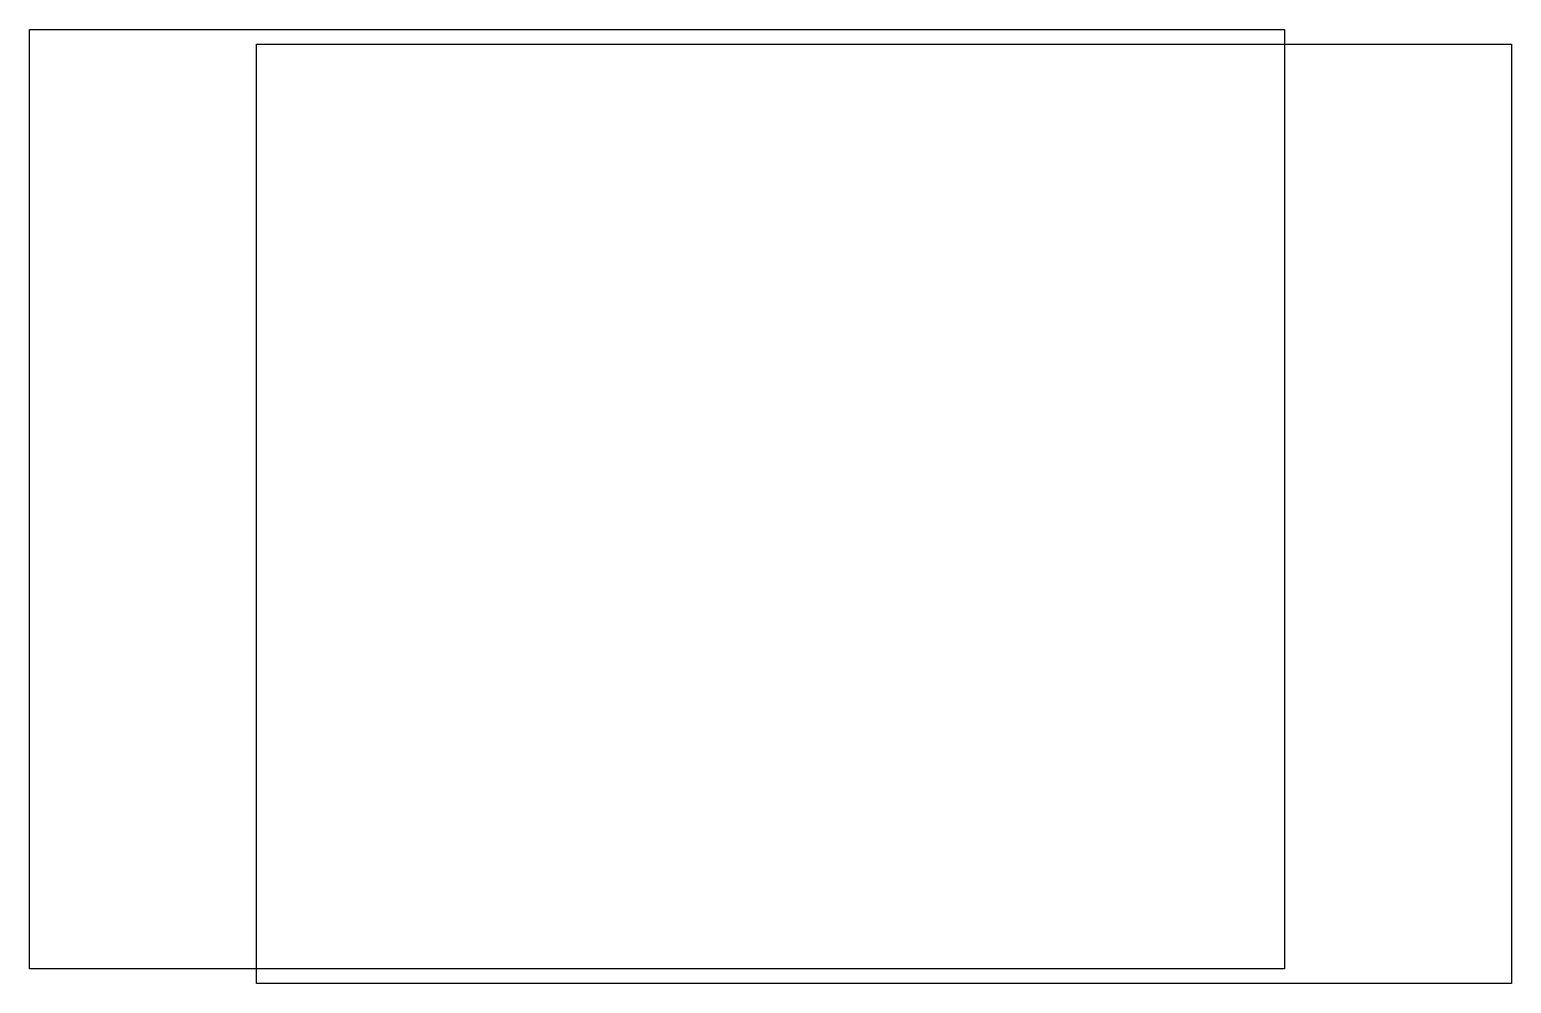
# Model space of a CAD drawing. Header units: inches. Extents: x 19.87 to 21.05, y 12.77 to 13.53.
import ezdxf

# ---------------------------------------------------------------- set-up
doc = ezdxf.new("R2010")
doc.units = ezdxf.units.IN
doc.header["$MEASUREMENT"] = 0
picture_1 = doc.add_image_def('image1.tif', size_in_pixel=(2040, 1528))
picture_2 = doc.add_image_def('image2.tif', size_in_pixel=(2040, 1528))

msp = doc.modelspace()

# ---------------------------------------------------------------- pictures from other files: only their frames are drawn
image = msp.add_image(picture_1, insert=(19.8722, 12.7838), size_in_units=(1, 0.749))
image.dxf.flags = 7
image = msp.add_image(picture_2, insert=(20.053, 12.7723), size_in_units=(1, 0.749))
image.dxf.flags = 7

doc.saveas('drawing.dxf')
